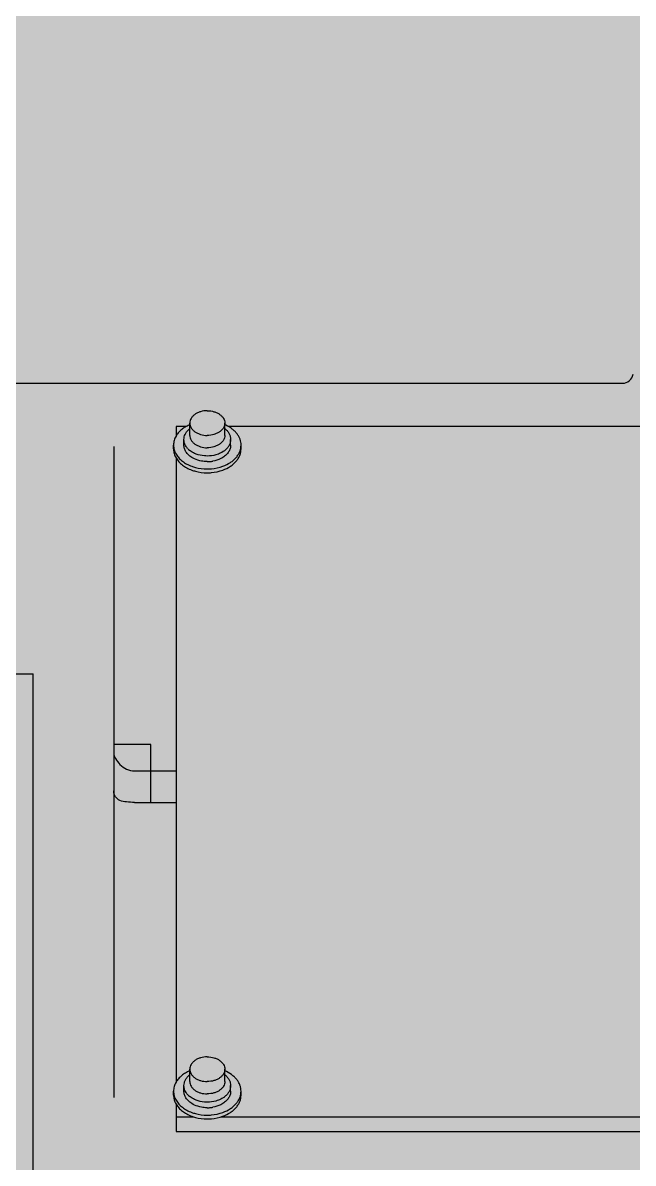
# Model space of a CAD drawing. Header units: millimetres. Extents: x -18489 to 17339, y -1599 to 10961.
# Drawn here: x -16841.79 to -16823.15, y 1597.05 to 1631.88 of the extents above; entities that cross this region are included whole.
import ezdxf

# ---------------------------------------------------------------- set-up
doc = ezdxf.new("R2010")
doc.units = ezdxf.units.MM
for name, color, linetype in [('188K-SM-03-F10-MECH-EQ-Y2257103$0$0 Xref', 8, 'Continuous'), ('188K-SM-03-F10-MECH-EQ-Y2257103$0$M-EQU-FOUNDATION', 8, 'Continuous'), ('188K-SM-03-F10-MECH-EQ-Y2257103$0$Micron CUP L10 HVAC EQU$0$M-MECH-EQU', 136, 'Continuous'), ('188K-SM-03-F10-MECH-EQ-Y2257103$0$Micron CUP L10 HVAC EQU$0$M-PHASE1 AREA', 252, 'Continuous')]:
    doc.layers.add(name, color=color, linetype=linetype)
pattern_1 = [(50, (4473.52, 709.2), (54.6554, -4.78173), [5.715, -62.865]), (355, (4473.52, 709.2), (-10.57303, 57.31705), [4.572, -50.29218]), (100.45144, (4478.076, 708.8), (44.08237, 52.53533), [4.857, -53.42707]), (46.1842, (4473.52, 724.44), (81.32371, -12.6127), [8.5725, -94.2975]), (96.63556, (4480.3, 723.39), (71.22124, 74.22784), [7.2855, -80.14068]), (351.18415, (4473.52, 724.44), (71.22124, 74.22784), [6.858, -75.43792]), (21, (4481.14, 720.63), (45.48432, -30.67956), [5.715, -62.865]), (326, (4481.14, 720.63), (18.54061, 55.25639), [4.572, -50.292]), (71.45144, (4484.93, 718.07), (64.02493, 24.57683), [4.857, -53.42698]), (37.5, (4473.521, 709.2), (0.926581, 25.366512), [0, -49.6824, 0, -51.054, 0, -50.4825]), (7.5, (4473.52, 709.2), (20.0459, 30.054172), [0, -29.1084, 0, -48.5394, 0, -19.2405]), (327.5, (4456.529, 709.2), (40.677179, -1.718623), [0, -19.05, 0, -59.436, 0, -78.867]), (317.5, (4448.91, 709.2), (44.438754, 7.62795), [0, -24.765, 0, -39.4716, 0, -56.007])]

# ---------------------------------------------------------------- blocks, each defined once
blk = doc.blocks.new('188K-SM-03-F10-MECH-EQ-Y2257103$0$Micron CUP L10 HVAC EQU$0$A$C0c53ceb0')
at = {"layer": '188K-SM-03-F10-MECH-EQ-Y2257103$0$Micron CUP L10 HVAC EQU$0$M-PHASE1 AREA'}
for p, q in [((-6989.57635, 7034.57918), (-6803.33654, 7034.57918)), ((-6935.40442, 7018.65296), (-6935.40442, 7022.4207)), ((-6924.74764, 7018.65296), (-6924.74764, 7022.4207)), ((-6936.55589, 7021.3442), (-6939.591, 7021.3442)), ((-6939.591, 7021.3442), (-6939.591, 7018.45772)), ((-6783.54539, 7021.3442), (-6923.59616, 7021.3442)), ((-6958.62096, 7015.24681), (-6958.62096, 6816.44824)), ((-6940.38392, 7014.52639), (-6940.38392, 7015.69259)), ((-6937.20592, 7015.69259), (-6937.20592, 7017.39705)), ((-6922.94614, 7015.69259), (-6922.94614, 7017.39705)), ((-6919.76814, 7014.52639), (-6919.76814, 7015.69259)), ((-6939.591, 7011.76126), (-6939.591, 6821.09999)), ((-6989.57697, 6945.7832), (-6983.23339, 6945.7832)), ((-6983.23339, 6489.0456), (-6983.23339, 6945.7832)), ((-6947.32985, 6924.28157), (-6958.62096, 6924.28157)), ((-6947.32985, 6906.56188), (-6947.32985, 6924.28157)), ((-6952.27764, 6916.16222), (-6939.591, 6916.16222)), ((-6952.27764, 6906.56202), (-6939.591, 6906.56202)), ((-6935.40442, 6821.29523), (-6935.40442, 6825.06297)), ((-6924.74764, 6821.29523), (-6924.74764, 6825.06297)), ((-6940.38392, 6817.16866), (-6940.38392, 6818.33486)), ((-6937.20592, 6818.33486), (-6937.20592, 6820.03932)), ((-6922.94614, 6818.33486), (-6922.94614, 6820.03932)), ((-6919.76814, 6817.16866), (-6919.76814, 6818.33486)), ((-6939.591, 6814.40353), (-6939.591, 6806.04486)), ((-6939.591, 6810.53026), (-6934.32665, 6810.53026)), ((-6925.8254, 6810.53026), (-6782.08703, 6810.53026)), ((-6939.591, 6806.04486), (-6616.0818, 6806.04486))]:
    blk.add_line(p, q, dxfattribs=at)
for centre, radius, start, end in [((-6803.33654, 7037.87771), 3.29853, 270, 351.1501169), ((-6930.89285, 7011.36176), 11.4928, 113.1588691, 116.1903204), ((-6931.77007, 7016.1675), 5.84634, 128.528757, 133.6162458), ((-6928.52381, 7015.99825), 6.06708, 49.7708212, 51.4191546), ((-6929.27032, 7011.33516), 11.52164, 64.948865, 66.842348), ((-6932.00504, 7018.37726), 5.50374, 222.7749544, 226.8486984), ((-6931.65624, 7018.75827), 6.02027, 226.9069085, 232.4938278), ((-6928.60179, 7018.89286), 6.19155, 307.5258068, 308.9357053), ((-6930.07479, 7020.68138), 10.03038, 269.9929258, 276.1678883), ((-6930.05773, 7020.51299), 9.86114, 276.1744783, 277.1800614), ((-6930.0406, 7020.38527), 9.73227, 277.1739976, 280.0449696), ((-6932.00504, 6821.01953), 5.50374, 222.7749544, 226.8486984), ((-6931.65624, 6821.40054), 6.02027, 226.9069085, 232.4938278), ((-6928.60179, 6821.53513), 6.19155, 307.5258068, 308.9357053), ((-6930.07479, 6823.32365), 10.03038, 269.9929258, 276.1678883), ((-6930.05773, 6823.15526), 9.86114, 276.1744783, 277.1800614), ((-6930.0406, 6823.02754), 9.73227, 277.1739976, 280.0449696)]:
    blk.add_arc(centre, radius, start, end, dxfattribs=at)
for points, knots in [([(-6930.07603, 7026.18844), (-6930.76241, 7026.18844), (-6931.78604, 7026.0503), (-6933.03162, 7025.5845), (-6933.84355, 7025.11907), (-6934.51454, 7024.54894), (-6935.01846, 7023.89286), (-6935.33261, 7023.17439), (-6935.4044, 7022.66808), (-6935.4044, 7022.4207)], [0, 0, 0, 0, 0.286788988, 0.423950674, 0.553971236, 0.675795026, 0.789521273, 0.896637404, 1, 1, 1, 1]), ([(-6930.07603, 7026.18844), (-6929.38965, 7026.18844), (-6928.36602, 7026.0503), (-6927.12044, 7025.5845), (-6926.30851, 7025.11907), (-6925.63752, 7024.54894), (-6925.1336, 7023.89286), (-6924.81945, 7023.17439), (-6924.74766, 7022.66808), (-6924.74766, 7022.4207)], [0, 0, 0, 0, 0.286788988, 0.423950674, 0.553971236, 0.675795026, 0.789521273, 0.896637404, 1, 1, 1, 1]), ([(-6935.4044, 7022.4207), (-6935.4044, 7022.17332), (-6935.33261, 7021.66701), (-6935.01846, 7020.94854), (-6934.51454, 7020.29246), (-6933.84355, 7019.72233), (-6933.03162, 7019.25689), (-6931.78604, 7018.7911), (-6930.76241, 7018.65296), (-6930.07603, 7018.65296)], [0, 0, 0, 0, 0.103362596, 0.210478727, 0.324204974, 0.446028764, 0.576049326, 0.713211012, 1, 1, 1, 1]), ([(-6924.74766, 7022.4207), (-6924.74766, 7022.17332), (-6924.81945, 7021.66701), (-6925.1336, 7020.94854), (-6925.63752, 7020.29246), (-6926.30851, 7019.72233), (-6927.12044, 7019.25689), (-6928.36602, 7018.7911), (-6929.38965, 7018.65296), (-6930.07603, 7018.65296)], [0, 0, 0, 0, 0.103362596, 0.210478727, 0.324204974, 0.446028764, 0.576049326, 0.713211012, 1, 1, 1, 1]), ([(-6935.96524, 7021.67463), (-6936.3603, 7021.48016), (-6937.11105, 7021.05392), (-6938.11921, 7020.29077), (-6938.96492, 7019.43232), (-6939.41894, 7018.79224), (-6939.61013, 7018.46328)], [0, 0, 0, 0, 0.268332212, 0.524486576, 0.768135983, 1, 1, 1, 1]), ([(-6937.2059, 7017.39705), (-6937.2059, 7017.66569), (-6937.1435, 7018.21143), (-6936.86727, 7019.00184), (-6936.41775, 7019.74788), (-6936.02235, 7020.19098), (-6935.80302, 7020.40011)], [0, 0, 0, 0, 0.236860265, 0.479513031, 0.732801805, 1, 1, 1, 1]), ([(-6935.4044, 7018.65296), (-6935.4044, 7018.40558), (-6935.33261, 7017.89927), (-6935.01846, 7017.1808), (-6934.51454, 7016.52472), (-6933.84355, 7015.95459), (-6933.03162, 7015.48916), (-6931.78604, 7015.02336), (-6930.76241, 7014.88522), (-6930.07603, 7014.88522)], [0, 0, 0, 0, 0.103362596, 0.210478727, 0.324204974, 0.446028764, 0.576049326, 0.713211012, 1, 1, 1, 1]), ([(-6924.74766, 7018.65296), (-6924.74766, 7018.40558), (-6924.81945, 7017.89927), (-6925.1336, 7017.1808), (-6925.63752, 7016.52472), (-6926.30851, 7015.95459), (-6927.12044, 7015.48916), (-6928.36602, 7015.02336), (-6929.38965, 7014.88522), (-6930.07603, 7014.88522)], [0, 0, 0, 0, 0.103362596, 0.210478727, 0.324204974, 0.446028764, 0.576049326, 0.713211012, 1, 1, 1, 1]), ([(-6924.6054, 7020.63027), (-6924.34846, 7020.41288), (-6923.88361, 7019.94728), (-6923.35035, 7019.14644), (-6923.02088, 7018.28764), (-6922.94615, 7017.69028), (-6922.94615, 7017.39705)], [0, 0, 0, 0, 0.269574381, 0.523491077, 0.765138928, 1, 1, 1, 1]), ([(-6919.76814, 7015.69259), (-6919.76814, 7015.99263), (-6919.8214, 7016.59845), (-6920.05893, 7017.48899), (-6920.44978, 7018.35065), (-6920.98697, 7019.16986), (-6921.66172, 7019.93473), (-6922.75114, 7020.88543), (-6923.71154, 7021.45499), (-6924.39175, 7021.77296)], [0, 0, 0, 0, 0.11174478, 0.225149291, 0.341705381, 0.462607147, 0.588678042, 0.720351669, 1, 1, 1, 1]), ([(-6939.61013, 7018.46328), (-6939.73558, 7018.24743), (-6939.95837, 7017.80575), (-6940.20296, 7017.11319), (-6940.35087, 7016.40655), (-6940.38392, 7015.92963), (-6940.38392, 7015.69259)], [0, 0, 0, 0, 0.257512723, 0.508724866, 0.755506666, 1, 1, 1, 1]), ([(-6940.38392, 7015.69259), (-6940.38392, 7015.45556), (-6940.35087, 7014.97863), (-6940.20296, 7014.272), (-6939.95837, 7013.57943), (-6939.73558, 7013.13776), (-6939.61013, 7012.92191)], [0, 0, 0, 0, 0.244493334, 0.491275134, 0.742487277, 1, 1, 1, 1]), ([(-6936.04493, 7014.63956), (-6936.22815, 7014.83786), (-6936.5573, 7015.25388), (-6936.92811, 7015.94053), (-6937.15486, 7016.66002), (-6937.2059, 7017.15349), (-6937.2059, 7017.39705)], [0, 0, 0, 0, 0.264767003, 0.517467871, 0.761153089, 1, 1, 1, 1]), ([(-6934.84955, 7011.94769), (-6935.20575, 7012.17472), (-6935.85539, 7012.67742), (-6936.61766, 7013.59542), (-6937.09607, 7014.61498), (-6937.2059, 7015.33957), (-6937.2059, 7015.69259)], [0, 0, 0, 0, 0.27510598, 0.530746196, 0.770079369, 1, 1, 1, 1]), ([(-6925.30724, 7009.23074), (-6924.50836, 7009.52553), (-6923.37108, 7010.08356), (-6922.06487, 7011.07027), (-6921.25111, 7011.8825), (-6920.59973, 7012.76728), (-6920.12367, 7013.70923), (-6919.83339, 7014.69042), (-6919.76814, 7015.3611), (-6919.76814, 7015.69259)], [0, 0, 0, 0, 0.282453329, 0.415182561, 0.541745185, 0.662447936, 0.77810747, 0.890044774, 1, 1, 1, 1]), ([(-6922.94615, 7015.69259), (-6922.94615, 7015.33957), (-6923.05598, 7014.61498), (-6923.5344, 7013.59542), (-6924.29667, 7012.67742), (-6924.9463, 7012.17472), (-6925.30251, 7011.94769)], [0, 0, 0, 0, 0.229920631, 0.469253804, 0.72489402, 1, 1, 1, 1]), ([(-6922.94615, 7017.39705), (-6922.94615, 7017.09419), (-6923.02603, 7016.47652), (-6923.37762, 7015.59128), (-6923.94537, 7014.76999), (-6924.4385, 7014.29671), (-6924.71072, 7014.07675)], [0, 0, 0, 0, 0.234069694, 0.475329886, 0.729505668, 1, 1, 1, 1]), ([(-6940.38392, 7014.52639), (-6940.38392, 7014.28935), (-6940.35087, 7013.81243), (-6940.20296, 7013.10579), (-6939.95837, 7012.41323), (-6939.73558, 7011.97155), (-6939.61013, 7011.7557)], [0, 0, 0, 0, 0.244493334, 0.491275134, 0.742487277, 1, 1, 1, 1]), ([(-6939.61013, 7012.92191), (-6939.37535, 7012.51793), (-6938.7968, 7011.7369), (-6937.69101, 7010.72528), (-6936.35769, 7009.86693), (-6935.36572, 7009.42296), (-6934.84482, 7009.23074)], [0, 0, 0, 0, 0.228329103, 0.471045062, 0.728675928, 1, 1, 1, 1]), ([(-6939.61013, 7011.7557), (-6939.37535, 7011.35173), (-6938.7968, 7010.5707), (-6937.69101, 7009.55908), (-6936.35769, 7008.70073), (-6935.36572, 7008.25675), (-6934.84482, 7008.06454)], [0, 0, 0, 0, 0.228329103, 0.471045062, 0.728675928, 1, 1, 1, 1]), ([(-6933.46424, 7012.96109), (-6933.63576, 7013.0266), (-6934.28849, 7013.30059), (-6934.90585, 7013.66307), (-6935.32166, 7013.98247)], [0, 0, 0, 0, 0.259357224, 1, 1, 1, 1]), ([(-6932.30956, 7010.90476), (-6932.54153, 7010.95887), (-6933.42652, 7011.20118), (-6934.2766, 7011.58252), (-6934.84955, 7011.94769)], [0, 0, 0, 0, 0.25958004, 1, 1, 1, 1]), ([(-6930.07603, 7012.35545), (-6930.36975, 7012.35545), (-6931.51964, 7012.40558), (-6932.66357, 7012.65533), (-6933.46424, 7012.96109)], [0, 0, 0, 0, 0.255236185, 1, 1, 1, 1]), ([(-6926.68782, 7012.96109), (-6926.95013, 7012.86092), (-6928.04537, 7012.5041), (-6929.20592, 7012.35545), (-6930.07603, 7012.35545)], [0, 0, 0, 0, 0.243974103, 1, 1, 1, 1]), ([(-6925.30251, 7011.94769), (-6925.5219, 7011.80786), (-6926.47139, 7011.27557), (-6927.5289, 7010.94644), (-6928.34309, 7010.80218)], [0, 0, 0, 0, 0.239330495, 1, 1, 1, 1]), ([(-6924.8304, 7013.98247), (-6924.96565, 7013.87858), (-6925.54462, 7013.47023), (-6926.18574, 7013.15283), (-6926.68782, 7012.96109)], [0, 0, 0, 0, 0.24089007, 1, 1, 1, 1]), ([(-6925.30724, 7008.06454), (-6924.50836, 7008.35933), (-6923.37108, 7008.91736), (-6922.06487, 7009.90406), (-6921.25111, 7010.71629), (-6920.59973, 7011.60107), (-6920.12367, 7012.54302), (-6919.83339, 7013.52422), (-6919.76814, 7014.1949), (-6919.76814, 7014.52639)], [0, 0, 0, 0, 0.282453329, 0.415182561, 0.541745185, 0.662447936, 0.77810747, 0.890044774, 1, 1, 1, 1]), ([(-6934.84482, 7009.23074), (-6934.47397, 7009.09389), (-6932.92955, 7008.60697), (-6931.29879, 7008.40381), (-6930.07603, 7008.40381)], [0, 0, 0, 0, 0.244303598, 1, 1, 1, 1]), ([(-6930.07603, 7010.651), (-6930.26514, 7010.651), (-6931.01517, 7010.67214), (-6931.76313, 7010.7773), (-6932.30956, 7010.90476)], [0, 0, 0, 0, 0.252084477, 1, 1, 1, 1]), ([(-6930.07603, 7008.40381), (-6929.66353, 7008.40381), (-6928.04676, 7008.47226), (-6926.43812, 7008.81343), (-6925.30724, 7009.23074)], [0, 0, 0, 0, 0.254957247, 1, 1, 1, 1]), ([(-6934.84482, 7008.06454), (-6934.47397, 7007.92769), (-6932.92955, 7007.44077), (-6931.29879, 7007.23761), (-6930.07603, 7007.23761)], [0, 0, 0, 0, 0.244303598, 1, 1, 1, 1]), ([(-6930.07603, 7007.23761), (-6929.66353, 7007.23761), (-6928.04676, 7007.30605), (-6926.43812, 7007.64723), (-6925.30724, 7008.06454)], [0, 0, 0, 0, 0.254957247, 1, 1, 1, 1]), ([(-6958.62096, 6921.63225), (-6958.62096, 6921.04909), (-6958.12529, 6919.73645), (-6956.77097, 6918.03674), (-6954.78772, 6916.58729), (-6953.11483, 6916.16222), (-6952.27764, 6916.16222)], [0, 0, 0, 0, 0.194431003, 0.446315186, 0.720873, 1, 1, 1, 1]), ([(-6952.27764, 6906.56202), (-6953.09344, 6906.56202), (-6954.60119, 6906.61404), (-6956.68549, 6906.98251), (-6958.33508, 6908.15448), (-6958.62096, 6909.43889), (-6958.62096, 6910.0628)], [0, 0, 0, 0, 0.300006288, 0.55471551, 0.770561951, 1, 1, 1, 1]), ([(-6930.07603, 6828.83071), (-6930.76241, 6828.83071), (-6931.78604, 6828.69257), (-6933.03162, 6828.22677), (-6933.84355, 6827.76134), (-6934.51454, 6827.19121), (-6935.01846, 6826.53513), (-6935.33261, 6825.81666), (-6935.4044, 6825.31035), (-6935.4044, 6825.06297)], [0, 0, 0, 0, 0.286788988, 0.423950674, 0.553971236, 0.675795026, 0.789521273, 0.896637404, 1, 1, 1, 1]), ([(-6930.07603, 6828.83071), (-6929.38965, 6828.83071), (-6928.36602, 6828.69257), (-6927.12044, 6828.22677), (-6926.30851, 6827.76134), (-6925.63752, 6827.19121), (-6925.1336, 6826.53513), (-6924.81945, 6825.81666), (-6924.74766, 6825.31035), (-6924.74766, 6825.06297)], [0, 0, 0, 0, 0.286788988, 0.423950674, 0.553971236, 0.675795026, 0.789521273, 0.896637404, 1, 1, 1, 1]), ([(-6935.41276, 6824.57072), (-6935.87018, 6824.375), (-6936.74006, 6823.93578), (-6937.90814, 6823.12069), (-6938.8816, 6822.18316), (-6939.39708, 6821.47213), (-6939.61013, 6821.10555)], [0, 0, 0, 0, 0.269931631, 0.526826294, 0.769963352, 1, 1, 1, 1]), ([(-6935.4044, 6825.06297), (-6935.4044, 6824.81559), (-6935.33261, 6824.30928), (-6935.01846, 6823.59081), (-6934.51454, 6822.93473), (-6933.84355, 6822.3646), (-6933.03162, 6821.89916), (-6931.78604, 6821.43337), (-6930.76241, 6821.29523), (-6930.07603, 6821.29523)], [0, 0, 0, 0, 0.103362596, 0.210478727, 0.324204974, 0.446028764, 0.576049326, 0.713211012, 1, 1, 1, 1]), ([(-6924.74766, 6825.06297), (-6924.74766, 6824.81559), (-6924.81945, 6824.30928), (-6925.1336, 6823.59081), (-6925.63752, 6822.93473), (-6926.30851, 6822.3646), (-6927.12044, 6821.89916), (-6928.36602, 6821.43337), (-6929.38965, 6821.29523), (-6930.07603, 6821.29523)], [0, 0, 0, 0, 0.103362596, 0.210478727, 0.324204974, 0.446028764, 0.576049326, 0.713211012, 1, 1, 1, 1]), ([(-6919.76814, 6818.33486), (-6919.76814, 6818.64707), (-6919.82589, 6819.27793), (-6920.08319, 6820.20364), (-6920.50605, 6821.09671), (-6921.08626, 6821.94197), (-6921.81357, 6822.72623), (-6922.98539, 6823.69295), (-6924.01345, 6824.26014), (-6924.7393, 6824.57072)], [0, 0, 0, 0, 0.111041272, 0.223864441, 0.340057107, 0.460865279, 0.587115231, 0.719198405, 1, 1, 1, 1]), ([(-6939.61013, 6821.10555), (-6939.73558, 6820.8897), (-6939.95837, 6820.44802), (-6940.20296, 6819.75546), (-6940.35087, 6819.04882), (-6940.38392, 6818.5719), (-6940.38392, 6818.33486)], [0, 0, 0, 0, 0.257512723, 0.508724866, 0.755506666, 1, 1, 1, 1]), ([(-6937.2059, 6820.03932), (-6937.2059, 6820.34482), (-6937.12457, 6820.96811), (-6936.76676, 6821.86061), (-6936.18932, 6822.68744), (-6935.68828, 6823.16274), (-6935.41179, 6823.38333)], [0, 0, 0, 0, 0.233850718, 0.475004706, 0.729253262, 1, 1, 1, 1]), ([(-6935.4044, 6821.29523), (-6935.4044, 6821.04785), (-6935.33261, 6820.54154), (-6935.01846, 6819.82307), (-6934.51454, 6819.16699), (-6933.84355, 6818.59686), (-6933.03162, 6818.13143), (-6931.78604, 6817.66563), (-6930.76241, 6817.52749), (-6930.07603, 6817.52749)], [0, 0, 0, 0, 0.103362596, 0.210478727, 0.324204974, 0.446028764, 0.576049326, 0.713211012, 1, 1, 1, 1]), ([(-6924.74766, 6821.29523), (-6924.74766, 6821.04785), (-6924.81945, 6820.54154), (-6925.1336, 6819.82307), (-6925.63752, 6819.16699), (-6926.30851, 6818.59686), (-6927.12044, 6818.13143), (-6928.36602, 6817.66563), (-6929.38965, 6817.52749), (-6930.07603, 6817.52749)], [0, 0, 0, 0, 0.103362596, 0.210478727, 0.324204974, 0.446028764, 0.576049326, 0.713211012, 1, 1, 1, 1]), ([(-6924.74026, 6823.38333), (-6924.46377, 6823.16274), (-6923.96274, 6822.68744), (-6923.3853, 6821.86061), (-6923.02749, 6820.96811), (-6922.94615, 6820.34482), (-6922.94615, 6820.03932)], [0, 0, 0, 0, 0.270746738, 0.524995294, 0.766149282, 1, 1, 1, 1]), ([(-6940.38392, 6818.33486), (-6940.38392, 6818.09783), (-6940.35087, 6817.6209), (-6940.20296, 6816.91427), (-6939.95837, 6816.2217), (-6939.73558, 6815.78003), (-6939.61013, 6815.56418)], [0, 0, 0, 0, 0.244493334, 0.491275134, 0.742487277, 1, 1, 1, 1]), ([(-6940.38392, 6817.16866), (-6940.38392, 6816.93162), (-6940.35087, 6816.4547), (-6940.20296, 6815.74806), (-6939.95837, 6815.0555), (-6939.73558, 6814.61382), (-6939.61013, 6814.39797)], [0, 0, 0, 0, 0.244493334, 0.491275134, 0.742487277, 1, 1, 1, 1]), ([(-6936.04493, 6817.28183), (-6936.22815, 6817.48013), (-6936.5573, 6817.89615), (-6936.92811, 6818.5828), (-6937.15486, 6819.30229), (-6937.2059, 6819.79576), (-6937.2059, 6820.03932)], [0, 0, 0, 0, 0.264767003, 0.517467871, 0.761153089, 1, 1, 1, 1]), ([(-6934.84955, 6814.58996), (-6935.20575, 6814.81699), (-6935.85539, 6815.31969), (-6936.61766, 6816.23769), (-6937.09607, 6817.25725), (-6937.2059, 6817.98184), (-6937.2059, 6818.33486)], [0, 0, 0, 0, 0.27510598, 0.530746196, 0.770079369, 1, 1, 1, 1]), ([(-6933.46424, 6815.60336), (-6933.63576, 6815.66887), (-6934.28849, 6815.94286), (-6934.90585, 6816.30534), (-6935.32166, 6816.62474)], [0, 0, 0, 0, 0.259357224, 1, 1, 1, 1]), ([(-6924.8304, 6816.62474), (-6924.96565, 6816.52085), (-6925.54462, 6816.1125), (-6926.18574, 6815.7951), (-6926.68782, 6815.60336)], [0, 0, 0, 0, 0.24089007, 1, 1, 1, 1]), ([(-6925.30724, 6811.87301), (-6924.50836, 6812.1678), (-6923.37108, 6812.72583), (-6922.06487, 6813.71254), (-6921.25111, 6814.52477), (-6920.59973, 6815.40955), (-6920.12367, 6816.3515), (-6919.83339, 6817.33269), (-6919.76814, 6818.00337), (-6919.76814, 6818.33486)], [0, 0, 0, 0, 0.282453329, 0.415182561, 0.541745185, 0.662447936, 0.77810747, 0.890044774, 1, 1, 1, 1]), ([(-6925.30724, 6810.70681), (-6924.50836, 6811.0016), (-6923.37108, 6811.55963), (-6922.06487, 6812.54633), (-6921.25111, 6813.35856), (-6920.59973, 6814.24334), (-6920.12367, 6815.18529), (-6919.83339, 6816.16649), (-6919.76814, 6816.83717), (-6919.76814, 6817.16866)], [0, 0, 0, 0, 0.282453329, 0.415182561, 0.541745185, 0.662447936, 0.77810747, 0.890044774, 1, 1, 1, 1]), ([(-6922.94615, 6818.33486), (-6922.94615, 6817.98184), (-6923.05598, 6817.25725), (-6923.5344, 6816.23769), (-6924.29667, 6815.31969), (-6924.9463, 6814.81699), (-6925.30251, 6814.58996)], [0, 0, 0, 0, 0.229920631, 0.469253804, 0.72489402, 1, 1, 1, 1]), ([(-6922.94615, 6820.03932), (-6922.94615, 6819.73646), (-6923.02603, 6819.11879), (-6923.37762, 6818.23355), (-6923.94537, 6817.41226), (-6924.4385, 6816.93898), (-6924.71072, 6816.71902)], [0, 0, 0, 0, 0.234069694, 0.475329886, 0.729505668, 1, 1, 1, 1]), ([(-6939.61013, 6815.56418), (-6939.37535, 6815.1602), (-6938.7968, 6814.37917), (-6937.69101, 6813.36755), (-6936.35769, 6812.5092), (-6935.36572, 6812.06523), (-6934.84482, 6811.87301)], [0, 0, 0, 0, 0.228329103, 0.471045062, 0.728675928, 1, 1, 1, 1]), ([(-6939.61013, 6814.39797), (-6939.37535, 6813.994), (-6938.7968, 6813.21297), (-6937.69101, 6812.20135), (-6936.35769, 6811.343), (-6935.36572, 6810.89902), (-6934.84482, 6810.70681)], [0, 0, 0, 0, 0.228329103, 0.471045062, 0.728675928, 1, 1, 1, 1]), ([(-6932.30956, 6813.54703), (-6932.54153, 6813.60114), (-6933.42652, 6813.84345), (-6934.2766, 6814.22479), (-6934.84955, 6814.58996)], [0, 0, 0, 0, 0.25958004, 1, 1, 1, 1]), ([(-6930.07603, 6814.99772), (-6930.36975, 6814.99772), (-6931.51964, 6815.04785), (-6932.66357, 6815.2976), (-6933.46424, 6815.60336)], [0, 0, 0, 0, 0.255236185, 1, 1, 1, 1]), ([(-6930.07603, 6813.29327), (-6930.26514, 6813.29327), (-6931.01517, 6813.31441), (-6931.76313, 6813.41957), (-6932.30956, 6813.54703)], [0, 0, 0, 0, 0.252084477, 1, 1, 1, 1]), ([(-6926.68782, 6815.60336), (-6926.95013, 6815.50319), (-6928.04537, 6815.14637), (-6929.20592, 6814.99772), (-6930.07603, 6814.99772)], [0, 0, 0, 0, 0.243974103, 1, 1, 1, 1]), ([(-6925.30251, 6814.58996), (-6925.5219, 6814.45013), (-6926.47139, 6813.91784), (-6927.5289, 6813.58871), (-6928.34309, 6813.44445)], [0, 0, 0, 0, 0.239330495, 1, 1, 1, 1]), ([(-6934.84482, 6811.87301), (-6934.47397, 6811.73616), (-6932.92955, 6811.24924), (-6931.29879, 6811.04608), (-6930.07603, 6811.04608)], [0, 0, 0, 0, 0.244303598, 1, 1, 1, 1]), ([(-6934.84482, 6810.70681), (-6934.47397, 6810.56996), (-6932.92955, 6810.08304), (-6931.29879, 6809.87988), (-6930.07603, 6809.87988)], [0, 0, 0, 0, 0.244303598, 1, 1, 1, 1]), ([(-6930.07603, 6811.04608), (-6929.66353, 6811.04608), (-6928.04676, 6811.11453), (-6926.43812, 6811.4557), (-6925.30724, 6811.87301)], [0, 0, 0, 0, 0.254957247, 1, 1, 1, 1]), ([(-6930.07603, 6809.87988), (-6929.66353, 6809.87988), (-6928.04676, 6809.94832), (-6926.43812, 6810.2895), (-6925.30724, 6810.70681)], [0, 0, 0, 0, 0.254957247, 1, 1, 1, 1])]:
    blk.add_open_spline(points, degree=3, knots=knots, dxfattribs=at)
blk = doc.blocks.new('188K-SM-03-F10-MECH-EQ-Y2257103$0$Micron CUP L10 HVAC EQU')
at = {"layer": '188K-SM-03-F10-MECH-EQ-Y2257103$0$Micron CUP L10 HVAC EQU$0$M-MECH-EQU'}
blk.add_blockref('188K-SM-03-F10-MECH-EQ-Y2257103$0$Micron CUP L10 HVAC EQU$0$A$C0c53ceb0', (-206166.7, 2082.18), dxfattribs=at)
blk = doc.blocks.new('188K-SM-03-F10-MECH-EQ-Y2257103')
at = {"layer": '188K-SM-03-F10-MECH-EQ-Y2257103$0$M-EQU-FOUNDATION'}
h = blk.add_hatch(dxfattribs=at)
h.set_pattern_fill('AR-CONC', color=256, scale=0.3)
h.set_pattern_definition(pattern_1)
h.paths.add_polyline_path([(-17043.149, 4192.459), (-16393.149, 4192.459), (-16393.149, 1372.459), (-17043.149, 1372.459)], flags=16)
h.paths.add_polyline_path([(-17048.149, 4197.459), (-16388.149, 4197.459), (-16388.149, 1367.459), (-17048.149, 1367.459)])
h = blk.add_hatch(dxfattribs=at)
h.set_pattern_fill('AR-CONC', color=256, scale=0.3)
h.set_pattern_definition(pattern_1)
h.paths.add_polyline_path([(-17033.149, 4182.459), (-16403.149, 4182.459), (-16403.149, 1382.459), (-17033.149, 1382.459)])
at = {"layer": '188K-SM-03-F10-MECH-EQ-Y2257103$0$0 Xref', "xscale": 0.1, "yscale": 0.1, "zscale": 0.1}
blk.add_blockref('188K-SM-03-F10-MECH-EQ-Y2257103$0$Micron CUP L10 HVAC EQU', (4473.521, 709.199), dxfattribs=at)

msp = doc.modelspace()

# ---------------------------------------------------------------- block references
msp.add_blockref('188K-SM-03-F10-MECH-EQ-Y2257103', (0, 0))

doc.saveas('drawing.dxf')
